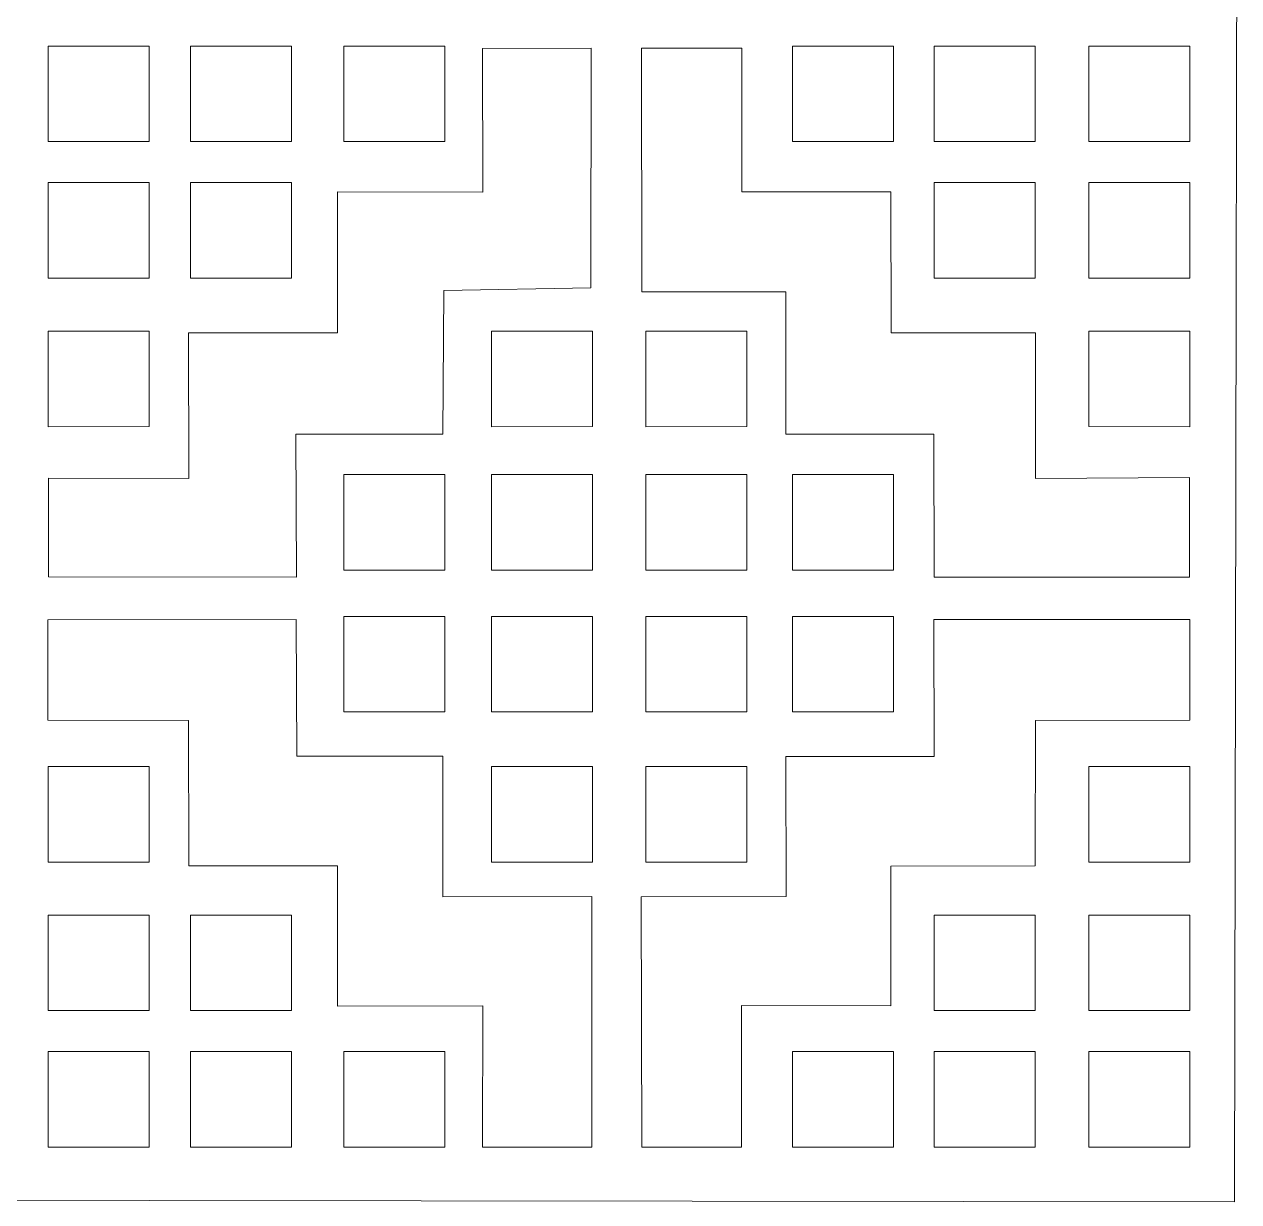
# Model space of a CAD drawing. Header units: centimetres. Extents: x -14.4 to -1.9, y -9.5 to -3.6.
# Drawn here: x -11.392 to -8.378, y -9.5 to -6.577 of the extents above; entities that cross this region are included whole.
import ezdxf

# ---------------------------------------------------------------- set-up
doc = ezdxf.new("R2010")
doc.units = ezdxf.units.CM
doc.header["$MEASUREMENT"] = 0
doc.layers.add('layer 1', color=7, linetype='Continuous')

msp = doc.modelspace()

# ---------------------------------------------------------------- linework, layer by layer
at = {"layer": 'layer 1', "color": 250, "lineweight": 9}
msp.add_open_spline([(-14.42315, -3.65127), (-14.42315, -3.65127), (-8.37827, -3.64186), (-8.37827, -3.64186), (-8.37827, -3.64186), (-8.37827, -3.64186), (-8.38913, -9.49998), (-8.38913, -9.49998), (-8.38913, -9.49998), (-8.38913, -9.49998), (-14.44647, -9.49275), (-14.44647, -9.49275), (-14.44647, -9.49275), (-14.44647, -9.49275), (-14.42315, -3.65127), (-14.42315, -3.65127)], degree=3, knots=[0, 0, 0, 0, 0.2, 0.2, 0.2, 0.2, 0.4, 0.4, 0.4, 0.4, 0.6, 0.6, 0.6, 0.6, 1, 1, 1, 1], dxfattribs=at)
at = {"layer": 'layer 1', "color": 7, "lineweight": 9}
for points, knots in [([(-11.33295, -6.63105), (-11.33295, -6.63105), (-11.33304, -6.86841), (-11.33304, -6.86841), (-11.33304, -6.86841), (-11.33304, -6.86841), (-11.0823, -6.86835), (-11.0823, -6.86835), (-11.0823, -6.86835), (-11.0823, -6.86835), (-11.08228, -6.63103), (-11.08228, -6.63103), (-11.08228, -6.63103), (-11.08228, -6.63103), (-11.33295, -6.63105), (-11.33295, -6.63105)], [0, 0, 0, 0, 0.2, 0.2, 0.2, 0.2, 0.4, 0.4, 0.4, 0.4, 0.6, 0.6, 0.6, 0.6, 1, 1, 1, 1]), ([(-10.97959, -6.63105), (-10.97959, -6.63105), (-10.97968, -6.86841), (-10.97968, -6.86841), (-10.97968, -6.86841), (-10.97968, -6.86841), (-10.72894, -6.86835), (-10.72894, -6.86835), (-10.72894, -6.86835), (-10.72894, -6.86835), (-10.72892, -6.63103), (-10.72892, -6.63103), (-10.72892, -6.63103), (-10.72892, -6.63103), (-10.97959, -6.63105), (-10.97959, -6.63105)], [0, 0, 0, 0, 0.2, 0.2, 0.2, 0.2, 0.4, 0.4, 0.4, 0.4, 0.6, 0.6, 0.6, 0.6, 1, 1, 1, 1]), ([(-10.59948, -6.63105), (-10.59948, -6.63105), (-10.59958, -6.86841), (-10.59958, -6.86841), (-10.59958, -6.86841), (-10.59958, -6.86841), (-10.34884, -6.86835), (-10.34884, -6.86835), (-10.34884, -6.86835), (-10.34884, -6.86835), (-10.34881, -6.63103), (-10.34881, -6.63103), (-10.34881, -6.63103), (-10.34881, -6.63103), (-10.59948, -6.63105), (-10.59948, -6.63105)], [0, 0, 0, 0, 0.2, 0.2, 0.2, 0.2, 0.4, 0.4, 0.4, 0.4, 0.6, 0.6, 0.6, 0.6, 1, 1, 1, 1]), ([(-9.23478, -6.63105), (-9.23478, -6.63105), (-9.23468, -6.86841), (-9.23468, -6.86841), (-9.23468, -6.86841), (-9.23468, -6.86841), (-9.48542, -6.86835), (-9.48542, -6.86835), (-9.48542, -6.86835), (-9.48542, -6.86835), (-9.48545, -6.63103), (-9.48545, -6.63103), (-9.48545, -6.63103), (-9.48545, -6.63103), (-9.23478, -6.63105), (-9.23478, -6.63105)], [0, 0, 0, 0, 0.2, 0.2, 0.2, 0.2, 0.4, 0.4, 0.4, 0.4, 0.6, 0.6, 0.6, 0.6, 1, 1, 1, 1]), ([(-8.88365, -6.63105), (-8.88365, -6.63105), (-8.88356, -6.86841), (-8.88356, -6.86841), (-8.88356, -6.86841), (-8.88356, -6.86841), (-9.13429, -6.86835), (-9.13429, -6.86835), (-9.13429, -6.86835), (-9.13429, -6.86835), (-9.13432, -6.63103), (-9.13432, -6.63103), (-9.13432, -6.63103), (-9.13432, -6.63103), (-8.88365, -6.63105), (-8.88365, -6.63105)], [0, 0, 0, 0, 0.2, 0.2, 0.2, 0.2, 0.4, 0.4, 0.4, 0.4, 0.6, 0.6, 0.6, 0.6, 1, 1, 1, 1]), ([(-8.49984, -6.63105), (-8.49984, -6.63105), (-8.49975, -6.86841), (-8.49975, -6.86841), (-8.49975, -6.86841), (-8.49975, -6.86841), (-8.75049, -6.86835), (-8.75049, -6.86835), (-8.75049, -6.86835), (-8.75049, -6.86835), (-8.75051, -6.63103), (-8.75051, -6.63103), (-8.75051, -6.63103), (-8.75051, -6.63103), (-8.49984, -6.63105), (-8.49984, -6.63105)], [0, 0, 0, 0, 0.2, 0.2, 0.2, 0.2, 0.4, 0.4, 0.4, 0.4, 0.6, 0.6, 0.6, 0.6, 1, 1, 1, 1]), ([(-10.61518, -6.99306), (-10.61518, -6.99306), (-10.61514, -7.34273), (-10.61514, -7.34273), (-10.61514, -7.34273), (-10.61514, -7.34273), (-10.98475, -7.34292), (-10.98475, -7.34292), (-10.98475, -7.34292), (-10.98475, -7.34292), (-10.98433, -7.70429), (-10.98433, -7.70429), (-10.98433, -7.70429), (-10.98433, -7.70429), (-11.33261, -7.70404), (-11.33261, -7.70404), (-11.33261, -7.70404), (-11.33261, -7.70404), (-11.33251, -7.94854), (-11.33251, -7.94854), (-11.33251, -7.94854), (-11.33251, -7.94854), (-10.71697, -7.94921), (-10.71697, -7.94921), (-10.71697, -7.94921), (-10.71697, -7.94921), (-10.7184, -7.59473), (-10.7184, -7.59473), (-10.7184, -7.59473), (-10.7184, -7.59473), (-10.35351, -7.59444), (-10.35351, -7.59444), (-10.35351, -7.59444), (-10.35351, -7.59444), (-10.35129, -7.23786), (-10.35129, -7.23786), (-10.35129, -7.23786), (-10.35129, -7.23786), (-9.9861, -7.23119), (-9.9861, -7.23119), (-9.9861, -7.23119), (-9.9861, -7.23119), (-9.9854, -6.63657), (-9.9854, -6.63657), (-9.9854, -6.63657), (-9.9854, -6.63657), (-10.25521, -6.63691), (-10.25521, -6.63691), (-10.25521, -6.63691), (-10.25521, -6.63691), (-10.25474, -6.99344), (-10.25474, -6.99344), (-10.25474, -6.99344), (-10.25474, -6.99344), (-10.61518, -6.99306), (-10.61518, -6.99306)], [0, 0, 0, 0, 0.0666667, 0.0666667, 0.0666667, 0.0666667, 0.1333333, 0.1333333, 0.1333333, 0.1333333, 0.2, 0.2, 0.2, 0.2, 0.2666667, 0.2666667, 0.2666667, 0.2666667, 0.3333333, 0.3333333, 0.3333333, 0.3333333, 0.4, 0.4, 0.4, 0.4, 0.4666667, 0.4666667, 0.4666667, 0.4666667, 0.5333333, 0.5333333, 0.5333333, 0.5333333, 0.6, 0.6, 0.6, 0.6, 0.6666667, 0.6666667, 0.6666667, 0.6666667, 0.7333333, 0.7333333, 0.7333333, 0.7333333, 0.8, 0.8, 0.8, 0.8, 0.8666667, 0.8666667, 0.8666667, 0.8666667, 1, 1, 1, 1]), ([(-9.86018, -6.6366), (-9.86018, -6.6366), (-9.86005, -7.24132), (-9.86005, -7.24132), (-9.86005, -7.24132), (-9.86005, -7.24132), (-9.50211, -7.24117), (-9.50211, -7.24117), (-9.50211, -7.24117), (-9.50211, -7.24117), (-9.50198, -7.59418), (-9.50198, -7.59418), (-9.50198, -7.59418), (-9.50198, -7.59418), (-9.1347, -7.59417), (-9.1347, -7.59417), (-9.1347, -7.59417), (-9.1347, -7.59417), (-9.13446, -7.94941), (-9.13446, -7.94941), (-9.13446, -7.94941), (-9.13446, -7.94941), (-8.50016, -7.94998), (-8.50016, -7.94998), (-8.50016, -7.94998), (-8.50016, -7.94998), (-8.50025, -7.70204), (-8.50025, -7.70204), (-8.50025, -7.70204), (-8.50025, -7.70204), (-8.88286, -7.70434), (-8.88286, -7.70434), (-8.88286, -7.70434), (-8.88286, -7.70434), (-8.88244, -7.34307), (-8.88244, -7.34307), (-8.88244, -7.34307), (-8.88244, -7.34307), (-9.24098, -7.34289), (-9.24098, -7.34289), (-9.24098, -7.34289), (-9.24098, -7.34289), (-9.24135, -6.99326), (-9.24135, -6.99326), (-9.24135, -6.99326), (-9.24135, -6.99326), (-9.61147, -6.99276), (-9.61147, -6.99276), (-9.61147, -6.99276), (-9.61147, -6.99276), (-9.61164, -6.63629), (-9.61164, -6.63629), (-9.61164, -6.63629), (-9.61164, -6.63629), (-9.86018, -6.6366), (-9.86018, -6.6366)], [0, 0, 0, 0, 0.0666667, 0.0666667, 0.0666667, 0.0666667, 0.1333333, 0.1333333, 0.1333333, 0.1333333, 0.2, 0.2, 0.2, 0.2, 0.2666667, 0.2666667, 0.2666667, 0.2666667, 0.3333333, 0.3333333, 0.3333333, 0.3333333, 0.4, 0.4, 0.4, 0.4, 0.4666667, 0.4666667, 0.4666667, 0.4666667, 0.5333333, 0.5333333, 0.5333333, 0.5333333, 0.6, 0.6, 0.6, 0.6, 0.6666667, 0.6666667, 0.6666667, 0.6666667, 0.7333333, 0.7333333, 0.7333333, 0.7333333, 0.8, 0.8, 0.8, 0.8, 0.8666667, 0.8666667, 0.8666667, 0.8666667, 1, 1, 1, 1]), ([(-11.33295, -6.96984), (-11.33295, -6.96984), (-11.33304, -7.2072), (-11.33304, -7.2072), (-11.33304, -7.2072), (-11.33304, -7.2072), (-11.0823, -7.20713), (-11.0823, -7.20713), (-11.0823, -7.20713), (-11.0823, -7.20713), (-11.08228, -6.96981), (-11.08228, -6.96981), (-11.08228, -6.96981), (-11.08228, -6.96981), (-11.33295, -6.96984), (-11.33295, -6.96984)], [0, 0, 0, 0, 0.2, 0.2, 0.2, 0.2, 0.4, 0.4, 0.4, 0.4, 0.6, 0.6, 0.6, 0.6, 1, 1, 1, 1]), ([(-10.97959, -6.96984), (-10.97959, -6.96984), (-10.97968, -7.2072), (-10.97968, -7.2072), (-10.97968, -7.2072), (-10.97968, -7.2072), (-10.72894, -7.20713), (-10.72894, -7.20713), (-10.72894, -7.20713), (-10.72894, -7.20713), (-10.72892, -6.96981), (-10.72892, -6.96981), (-10.72892, -6.96981), (-10.72892, -6.96981), (-10.97959, -6.96984), (-10.97959, -6.96984)], [0, 0, 0, 0, 0.2, 0.2, 0.2, 0.2, 0.4, 0.4, 0.4, 0.4, 0.6, 0.6, 0.6, 0.6, 1, 1, 1, 1]), ([(-8.88365, -6.96984), (-8.88365, -6.96984), (-8.88356, -7.2072), (-8.88356, -7.2072), (-8.88356, -7.2072), (-8.88356, -7.2072), (-9.13429, -7.20713), (-9.13429, -7.20713), (-9.13429, -7.20713), (-9.13429, -7.20713), (-9.13432, -6.96981), (-9.13432, -6.96981), (-9.13432, -6.96981), (-9.13432, -6.96981), (-8.88365, -6.96984), (-8.88365, -6.96984)], [0, 0, 0, 0, 0.2, 0.2, 0.2, 0.2, 0.4, 0.4, 0.4, 0.4, 0.6, 0.6, 0.6, 0.6, 1, 1, 1, 1]), ([(-8.49984, -6.96984), (-8.49984, -6.96984), (-8.49975, -7.2072), (-8.49975, -7.2072), (-8.49975, -7.2072), (-8.49975, -7.2072), (-8.75049, -7.20713), (-8.75049, -7.20713), (-8.75049, -7.20713), (-8.75049, -7.20713), (-8.75051, -6.96981), (-8.75051, -6.96981), (-8.75051, -6.96981), (-8.75051, -6.96981), (-8.49984, -6.96984), (-8.49984, -6.96984)], [0, 0, 0, 0, 0.2, 0.2, 0.2, 0.2, 0.4, 0.4, 0.4, 0.4, 0.6, 0.6, 0.6, 0.6, 1, 1, 1, 1]), ([(-11.33295, -7.33863), (-11.33295, -7.33863), (-11.33304, -7.576), (-11.33304, -7.576), (-11.33304, -7.576), (-11.33304, -7.576), (-11.0823, -7.57593), (-11.0823, -7.57593), (-11.0823, -7.57593), (-11.0823, -7.57593), (-11.08228, -7.33861), (-11.08228, -7.33861), (-11.08228, -7.33861), (-11.08228, -7.33861), (-11.33295, -7.33863), (-11.33295, -7.33863)], [0, 0, 0, 0, 0.2, 0.2, 0.2, 0.2, 0.4, 0.4, 0.4, 0.4, 0.6, 0.6, 0.6, 0.6, 1, 1, 1, 1]), ([(-10.23299, -7.33863), (-10.23299, -7.33863), (-10.23309, -7.576), (-10.23309, -7.576), (-10.23309, -7.576), (-10.23309, -7.576), (-9.98235, -7.57593), (-9.98235, -7.57593), (-9.98235, -7.57593), (-9.98235, -7.57593), (-9.98232, -7.33861), (-9.98232, -7.33861), (-9.98232, -7.33861), (-9.98232, -7.33861), (-10.23299, -7.33863), (-10.23299, -7.33863)], [0, 0, 0, 0, 0.2, 0.2, 0.2, 0.2, 0.4, 0.4, 0.4, 0.4, 0.6, 0.6, 0.6, 0.6, 1, 1, 1, 1]), ([(-9.84972, -7.33863), (-9.84972, -7.33863), (-9.84981, -7.576), (-9.84981, -7.576), (-9.84981, -7.576), (-9.84981, -7.576), (-9.59907, -7.57593), (-9.59907, -7.57593), (-9.59907, -7.57593), (-9.59907, -7.57593), (-9.59905, -7.33861), (-9.59905, -7.33861), (-9.59905, -7.33861), (-9.59905, -7.33861), (-9.84972, -7.33863), (-9.84972, -7.33863)], [0, 0, 0, 0, 0.2, 0.2, 0.2, 0.2, 0.4, 0.4, 0.4, 0.4, 0.6, 0.6, 0.6, 0.6, 1, 1, 1, 1]), ([(-8.49984, -7.33863), (-8.49984, -7.33863), (-8.49975, -7.576), (-8.49975, -7.576), (-8.49975, -7.576), (-8.49975, -7.576), (-8.75049, -7.57593), (-8.75049, -7.57593), (-8.75049, -7.57593), (-8.75049, -7.57593), (-8.75051, -7.33861), (-8.75051, -7.33861), (-8.75051, -7.33861), (-8.75051, -7.33861), (-8.49984, -7.33863), (-8.49984, -7.33863)], [0, 0, 0, 0, 0.2, 0.2, 0.2, 0.2, 0.4, 0.4, 0.4, 0.4, 0.6, 0.6, 0.6, 0.6, 1, 1, 1, 1]), ([(-10.59948, -7.69508), (-10.59948, -7.69508), (-10.59958, -7.93244), (-10.59958, -7.93244), (-10.59958, -7.93244), (-10.59958, -7.93244), (-10.34884, -7.93237), (-10.34884, -7.93237), (-10.34884, -7.93237), (-10.34884, -7.93237), (-10.34881, -7.69505), (-10.34881, -7.69505), (-10.34881, -7.69505), (-10.34881, -7.69505), (-10.59948, -7.69508), (-10.59948, -7.69508)], [0, 0, 0, 0, 0.2, 0.2, 0.2, 0.2, 0.4, 0.4, 0.4, 0.4, 0.6, 0.6, 0.6, 0.6, 1, 1, 1, 1]), ([(-10.23299, -7.69508), (-10.23299, -7.69508), (-10.23309, -7.93244), (-10.23309, -7.93244), (-10.23309, -7.93244), (-10.23309, -7.93244), (-9.98235, -7.93237), (-9.98235, -7.93237), (-9.98235, -7.93237), (-9.98235, -7.93237), (-9.98232, -7.69505), (-9.98232, -7.69505), (-9.98232, -7.69505), (-9.98232, -7.69505), (-10.23299, -7.69508), (-10.23299, -7.69508)], [0, 0, 0, 0, 0.2, 0.2, 0.2, 0.2, 0.4, 0.4, 0.4, 0.4, 0.6, 0.6, 0.6, 0.6, 1, 1, 1, 1]), ([(-9.84972, -7.69508), (-9.84972, -7.69508), (-9.84981, -7.93244), (-9.84981, -7.93244), (-9.84981, -7.93244), (-9.84981, -7.93244), (-9.59907, -7.93237), (-9.59907, -7.93237), (-9.59907, -7.93237), (-9.59907, -7.93237), (-9.59905, -7.69505), (-9.59905, -7.69505), (-9.59905, -7.69505), (-9.59905, -7.69505), (-9.84972, -7.69508), (-9.84972, -7.69508)], [0, 0, 0, 0, 0.2, 0.2, 0.2, 0.2, 0.4, 0.4, 0.4, 0.4, 0.6, 0.6, 0.6, 0.6, 1, 1, 1, 1]), ([(-9.48536, -7.69508), (-9.48536, -7.69508), (-9.48545, -7.93244), (-9.48545, -7.93244), (-9.48545, -7.93244), (-9.48545, -7.93244), (-9.23472, -7.93237), (-9.23472, -7.93237), (-9.23472, -7.93237), (-9.23472, -7.93237), (-9.23469, -7.69505), (-9.23469, -7.69505), (-9.23469, -7.69505), (-9.23469, -7.69505), (-9.48536, -7.69508), (-9.48536, -7.69508)], [0, 0, 0, 0, 0.2, 0.2, 0.2, 0.2, 0.4, 0.4, 0.4, 0.4, 0.6, 0.6, 0.6, 0.6, 1, 1, 1, 1]), ([(-10.59948, -8.04691), (-10.59948, -8.04691), (-10.59958, -8.28428), (-10.59958, -8.28428), (-10.59958, -8.28428), (-10.59958, -8.28428), (-10.34884, -8.28421), (-10.34884, -8.28421), (-10.34884, -8.28421), (-10.34884, -8.28421), (-10.34881, -8.04689), (-10.34881, -8.04689), (-10.34881, -8.04689), (-10.34881, -8.04689), (-10.59948, -8.04691), (-10.59948, -8.04691)], [0, 0, 0, 0, 0.2, 0.2, 0.2, 0.2, 0.4, 0.4, 0.4, 0.4, 0.6, 0.6, 0.6, 0.6, 1, 1, 1, 1]), ([(-10.23299, -8.04691), (-10.23299, -8.04691), (-10.23309, -8.28428), (-10.23309, -8.28428), (-10.23309, -8.28428), (-10.23309, -8.28428), (-9.98235, -8.28421), (-9.98235, -8.28421), (-9.98235, -8.28421), (-9.98235, -8.28421), (-9.98232, -8.04689), (-9.98232, -8.04689), (-9.98232, -8.04689), (-9.98232, -8.04689), (-10.23299, -8.04691), (-10.23299, -8.04691)], [0, 0, 0, 0, 0.2, 0.2, 0.2, 0.2, 0.4, 0.4, 0.4, 0.4, 0.6, 0.6, 0.6, 0.6, 1, 1, 1, 1]), ([(-9.84972, -8.04691), (-9.84972, -8.04691), (-9.84981, -8.28428), (-9.84981, -8.28428), (-9.84981, -8.28428), (-9.84981, -8.28428), (-9.59907, -8.28421), (-9.59907, -8.28421), (-9.59907, -8.28421), (-9.59907, -8.28421), (-9.59905, -8.04689), (-9.59905, -8.04689), (-9.59905, -8.04689), (-9.59905, -8.04689), (-9.84972, -8.04691), (-9.84972, -8.04691)], [0, 0, 0, 0, 0.2, 0.2, 0.2, 0.2, 0.4, 0.4, 0.4, 0.4, 0.6, 0.6, 0.6, 0.6, 1, 1, 1, 1]), ([(-9.48536, -8.04691), (-9.48536, -8.04691), (-9.48545, -8.28428), (-9.48545, -8.28428), (-9.48545, -8.28428), (-9.48545, -8.28428), (-9.23472, -8.28421), (-9.23472, -8.28421), (-9.23472, -8.28421), (-9.23472, -8.28421), (-9.23469, -8.04689), (-9.23469, -8.04689), (-9.23469, -8.04689), (-9.23469, -8.04689), (-9.48536, -8.04691), (-9.48536, -8.04691)], [0, 0, 0, 0, 0.2, 0.2, 0.2, 0.2, 0.4, 0.4, 0.4, 0.4, 0.6, 0.6, 0.6, 0.6, 1, 1, 1, 1]), ([(-11.33376, -8.05521), (-11.33376, -8.05521), (-11.33367, -8.30496), (-11.33367, -8.30496), (-11.33367, -8.30496), (-11.33367, -8.30496), (-10.9846, -8.30513), (-10.9846, -8.30513), (-10.9846, -8.30513), (-10.9846, -8.30513), (-10.98425, -8.6664), (-10.98425, -8.6664), (-10.98425, -8.6664), (-10.98425, -8.6664), (-10.61481, -8.66649), (-10.61481, -8.66649), (-10.61481, -8.66649), (-10.61481, -8.66649), (-10.61468, -9.01435), (-10.61468, -9.01435), (-10.61468, -9.01435), (-10.61468, -9.01435), (-10.25466, -9.0134), (-10.25466, -9.0134), (-10.25466, -9.0134), (-10.25466, -9.0134), (-10.25484, -9.36418), (-10.25484, -9.36418), (-10.25484, -9.36418), (-10.25484, -9.36418), (-9.98405, -9.36449), (-9.98405, -9.36449), (-9.98405, -9.36449), (-9.98405, -9.36449), (-9.98368, -8.74251), (-9.98368, -8.74251), (-9.98368, -8.74251), (-9.98368, -8.74251), (-10.35384, -8.74335), (-10.35384, -8.74335), (-10.35384, -8.74335), (-10.35384, -8.74335), (-10.35359, -8.39361), (-10.35359, -8.39361), (-10.35359, -8.39361), (-10.35359, -8.39361), (-10.71629, -8.39398), (-10.71629, -8.39398), (-10.71629, -8.39398), (-10.71629, -8.39398), (-10.71742, -8.05504), (-10.71742, -8.05504), (-10.71742, -8.05504), (-10.71742, -8.05504), (-11.33376, -8.05521), (-11.33376, -8.05521)], [0, 0, 0, 0, 0.0666667, 0.0666667, 0.0666667, 0.0666667, 0.1333333, 0.1333333, 0.1333333, 0.1333333, 0.2, 0.2, 0.2, 0.2, 0.2666667, 0.2666667, 0.2666667, 0.2666667, 0.3333333, 0.3333333, 0.3333333, 0.3333333, 0.4, 0.4, 0.4, 0.4, 0.4666667, 0.4666667, 0.4666667, 0.4666667, 0.5333333, 0.5333333, 0.5333333, 0.5333333, 0.6, 0.6, 0.6, 0.6, 0.6666667, 0.6666667, 0.6666667, 0.6666667, 0.7333333, 0.7333333, 0.7333333, 0.7333333, 0.8, 0.8, 0.8, 0.8, 0.8666667, 0.8666667, 0.8666667, 0.8666667, 1, 1, 1, 1]), ([(-9.13482, -8.05467), (-9.13482, -8.05467), (-9.13428, -8.39455), (-9.13428, -8.39455), (-9.13428, -8.39455), (-9.13428, -8.39455), (-9.50196, -8.3948), (-9.50196, -8.3948), (-9.50196, -8.3948), (-9.50196, -8.3948), (-9.50134, -8.74194), (-9.50134, -8.74194), (-9.50134, -8.74194), (-9.50134, -8.74194), (-9.86159, -8.74294), (-9.86159, -8.74294), (-9.86159, -8.74294), (-9.86159, -8.74294), (-9.86007, -9.36464), (-9.86007, -9.36464), (-9.86007, -9.36464), (-9.86007, -9.36464), (-9.61196, -9.36428), (-9.61196, -9.36428), (-9.61196, -9.36428), (-9.61196, -9.36428), (-9.61245, -9.01314), (-9.61245, -9.01314), (-9.61245, -9.01314), (-9.61245, -9.01314), (-9.24134, -9.0133), (-9.24134, -9.0133), (-9.24134, -9.0133), (-9.24134, -9.0133), (-9.24138, -8.66664), (-9.24138, -8.66664), (-9.24138, -8.66664), (-9.24138, -8.66664), (-8.8832, -8.66649), (-8.8832, -8.66649), (-8.8832, -8.66649), (-8.8832, -8.66649), (-8.88278, -8.30523), (-8.88278, -8.30523), (-8.88278, -8.30523), (-8.88278, -8.30523), (-8.49972, -8.30496), (-8.49972, -8.30496), (-8.49972, -8.30496), (-8.49972, -8.30496), (-8.49976, -8.05471), (-8.49976, -8.05471), (-8.49976, -8.05471), (-8.49976, -8.05471), (-9.13482, -8.05467), (-9.13482, -8.05467)], [0, 0, 0, 0, 0.0666667, 0.0666667, 0.0666667, 0.0666667, 0.1333333, 0.1333333, 0.1333333, 0.1333333, 0.2, 0.2, 0.2, 0.2, 0.2666667, 0.2666667, 0.2666667, 0.2666667, 0.3333333, 0.3333333, 0.3333333, 0.3333333, 0.4, 0.4, 0.4, 0.4, 0.4666667, 0.4666667, 0.4666667, 0.4666667, 0.5333333, 0.5333333, 0.5333333, 0.5333333, 0.6, 0.6, 0.6, 0.6, 0.6666667, 0.6666667, 0.6666667, 0.6666667, 0.7333333, 0.7333333, 0.7333333, 0.7333333, 0.8, 0.8, 0.8, 0.8, 0.8666667, 0.8666667, 0.8666667, 0.8666667, 1, 1, 1, 1]), ([(-11.33295, -8.65683), (-11.33295, -8.65683), (-11.33304, -8.41947), (-11.33304, -8.41947), (-11.33304, -8.41947), (-11.33304, -8.41947), (-11.0823, -8.41953), (-11.0823, -8.41953), (-11.0823, -8.41953), (-11.0823, -8.41953), (-11.08228, -8.65685), (-11.08228, -8.65685), (-11.08228, -8.65685), (-11.08228, -8.65685), (-11.33295, -8.65683), (-11.33295, -8.65683)], [0, 0, 0, 0, 0.2, 0.2, 0.2, 0.2, 0.4, 0.4, 0.4, 0.4, 0.6, 0.6, 0.6, 0.6, 1, 1, 1, 1]), ([(-10.23299, -8.41949), (-10.23299, -8.41949), (-10.23309, -8.65686), (-10.23309, -8.65686), (-10.23309, -8.65686), (-10.23309, -8.65686), (-9.98235, -8.65679), (-9.98235, -8.65679), (-9.98235, -8.65679), (-9.98235, -8.65679), (-9.98232, -8.41947), (-9.98232, -8.41947), (-9.98232, -8.41947), (-9.98232, -8.41947), (-10.23299, -8.41949), (-10.23299, -8.41949)], [0, 0, 0, 0, 0.2, 0.2, 0.2, 0.2, 0.4, 0.4, 0.4, 0.4, 0.6, 0.6, 0.6, 0.6, 1, 1, 1, 1]), ([(-9.84972, -8.41949), (-9.84972, -8.41949), (-9.84981, -8.65686), (-9.84981, -8.65686), (-9.84981, -8.65686), (-9.84981, -8.65686), (-9.59907, -8.65679), (-9.59907, -8.65679), (-9.59907, -8.65679), (-9.59907, -8.65679), (-9.59905, -8.41947), (-9.59905, -8.41947), (-9.59905, -8.41947), (-9.59905, -8.41947), (-9.84972, -8.41949), (-9.84972, -8.41949)], [0, 0, 0, 0, 0.2, 0.2, 0.2, 0.2, 0.4, 0.4, 0.4, 0.4, 0.6, 0.6, 0.6, 0.6, 1, 1, 1, 1]), ([(-8.49984, -8.65683), (-8.49984, -8.65683), (-8.49975, -8.41947), (-8.49975, -8.41947), (-8.49975, -8.41947), (-8.49975, -8.41947), (-8.75049, -8.41953), (-8.75049, -8.41953), (-8.75049, -8.41953), (-8.75049, -8.41953), (-8.75051, -8.65685), (-8.75051, -8.65685), (-8.75051, -8.65685), (-8.75051, -8.65685), (-8.49984, -8.65683), (-8.49984, -8.65683)], [0, 0, 0, 0, 0.2, 0.2, 0.2, 0.2, 0.4, 0.4, 0.4, 0.4, 0.6, 0.6, 0.6, 0.6, 1, 1, 1, 1]), ([(-11.33295, -9.02563), (-11.33295, -9.02563), (-11.33304, -8.78827), (-11.33304, -8.78827), (-11.33304, -8.78827), (-11.33304, -8.78827), (-11.0823, -8.78833), (-11.0823, -8.78833), (-11.0823, -8.78833), (-11.0823, -8.78833), (-11.08228, -9.02565), (-11.08228, -9.02565), (-11.08228, -9.02565), (-11.08228, -9.02565), (-11.33295, -9.02563), (-11.33295, -9.02563)], [0, 0, 0, 0, 0.2, 0.2, 0.2, 0.2, 0.4, 0.4, 0.4, 0.4, 0.6, 0.6, 0.6, 0.6, 1, 1, 1, 1]), ([(-10.97959, -9.02563), (-10.97959, -9.02563), (-10.97968, -8.78827), (-10.97968, -8.78827), (-10.97968, -8.78827), (-10.97968, -8.78827), (-10.72894, -8.78833), (-10.72894, -8.78833), (-10.72894, -8.78833), (-10.72894, -8.78833), (-10.72892, -9.02565), (-10.72892, -9.02565), (-10.72892, -9.02565), (-10.72892, -9.02565), (-10.97959, -9.02563), (-10.97959, -9.02563)], [0, 0, 0, 0, 0.2, 0.2, 0.2, 0.2, 0.4, 0.4, 0.4, 0.4, 0.6, 0.6, 0.6, 0.6, 1, 1, 1, 1]), ([(-8.88365, -9.02563), (-8.88365, -9.02563), (-8.88356, -8.78827), (-8.88356, -8.78827), (-8.88356, -8.78827), (-8.88356, -8.78827), (-9.13429, -8.78833), (-9.13429, -8.78833), (-9.13429, -8.78833), (-9.13429, -8.78833), (-9.13432, -9.02565), (-9.13432, -9.02565), (-9.13432, -9.02565), (-9.13432, -9.02565), (-8.88365, -9.02563), (-8.88365, -9.02563)], [0, 0, 0, 0, 0.2, 0.2, 0.2, 0.2, 0.4, 0.4, 0.4, 0.4, 0.6, 0.6, 0.6, 0.6, 1, 1, 1, 1]), ([(-8.49984, -9.02563), (-8.49984, -9.02563), (-8.49975, -8.78827), (-8.49975, -8.78827), (-8.49975, -8.78827), (-8.49975, -8.78827), (-8.75049, -8.78833), (-8.75049, -8.78833), (-8.75049, -8.78833), (-8.75049, -8.78833), (-8.75051, -9.02565), (-8.75051, -9.02565), (-8.75051, -9.02565), (-8.75051, -9.02565), (-8.49984, -9.02563), (-8.49984, -9.02563)], [0, 0, 0, 0, 0.2, 0.2, 0.2, 0.2, 0.4, 0.4, 0.4, 0.4, 0.6, 0.6, 0.6, 0.6, 1, 1, 1, 1]), ([(-11.33295, -9.36441), (-11.33295, -9.36441), (-11.33304, -9.12705), (-11.33304, -9.12705), (-11.33304, -9.12705), (-11.33304, -9.12705), (-11.0823, -9.12712), (-11.0823, -9.12712), (-11.0823, -9.12712), (-11.0823, -9.12712), (-11.08228, -9.36444), (-11.08228, -9.36444), (-11.08228, -9.36444), (-11.08228, -9.36444), (-11.33295, -9.36441), (-11.33295, -9.36441)], [0, 0, 0, 0, 0.2, 0.2, 0.2, 0.2, 0.4, 0.4, 0.4, 0.4, 0.6, 0.6, 0.6, 0.6, 1, 1, 1, 1]), ([(-10.97959, -9.36441), (-10.97959, -9.36441), (-10.97968, -9.12705), (-10.97968, -9.12705), (-10.97968, -9.12705), (-10.97968, -9.12705), (-10.72894, -9.12712), (-10.72894, -9.12712), (-10.72894, -9.12712), (-10.72894, -9.12712), (-10.72892, -9.36444), (-10.72892, -9.36444), (-10.72892, -9.36444), (-10.72892, -9.36444), (-10.97959, -9.36441), (-10.97959, -9.36441)], [0, 0, 0, 0, 0.2, 0.2, 0.2, 0.2, 0.4, 0.4, 0.4, 0.4, 0.6, 0.6, 0.6, 0.6, 1, 1, 1, 1]), ([(-10.59948, -9.36441), (-10.59948, -9.36441), (-10.59958, -9.12705), (-10.59958, -9.12705), (-10.59958, -9.12705), (-10.59958, -9.12705), (-10.34884, -9.12712), (-10.34884, -9.12712), (-10.34884, -9.12712), (-10.34884, -9.12712), (-10.34881, -9.36444), (-10.34881, -9.36444), (-10.34881, -9.36444), (-10.34881, -9.36444), (-10.59948, -9.36441), (-10.59948, -9.36441)], [0, 0, 0, 0, 0.2, 0.2, 0.2, 0.2, 0.4, 0.4, 0.4, 0.4, 0.6, 0.6, 0.6, 0.6, 1, 1, 1, 1]), ([(-9.23478, -9.36441), (-9.23478, -9.36441), (-9.23468, -9.12705), (-9.23468, -9.12705), (-9.23468, -9.12705), (-9.23468, -9.12705), (-9.48542, -9.12712), (-9.48542, -9.12712), (-9.48542, -9.12712), (-9.48542, -9.12712), (-9.48545, -9.36444), (-9.48545, -9.36444), (-9.48545, -9.36444), (-9.48545, -9.36444), (-9.23478, -9.36441), (-9.23478, -9.36441)], [0, 0, 0, 0, 0.2, 0.2, 0.2, 0.2, 0.4, 0.4, 0.4, 0.4, 0.6, 0.6, 0.6, 0.6, 1, 1, 1, 1]), ([(-8.88365, -9.36441), (-8.88365, -9.36441), (-8.88356, -9.12705), (-8.88356, -9.12705), (-8.88356, -9.12705), (-8.88356, -9.12705), (-9.13429, -9.12712), (-9.13429, -9.12712), (-9.13429, -9.12712), (-9.13429, -9.12712), (-9.13432, -9.36444), (-9.13432, -9.36444), (-9.13432, -9.36444), (-9.13432, -9.36444), (-8.88365, -9.36441), (-8.88365, -9.36441)], [0, 0, 0, 0, 0.2, 0.2, 0.2, 0.2, 0.4, 0.4, 0.4, 0.4, 0.6, 0.6, 0.6, 0.6, 1, 1, 1, 1]), ([(-8.49984, -9.36441), (-8.49984, -9.36441), (-8.49975, -9.12705), (-8.49975, -9.12705), (-8.49975, -9.12705), (-8.49975, -9.12705), (-8.75049, -9.12712), (-8.75049, -9.12712), (-8.75049, -9.12712), (-8.75049, -9.12712), (-8.75051, -9.36444), (-8.75051, -9.36444), (-8.75051, -9.36444), (-8.75051, -9.36444), (-8.49984, -9.36441), (-8.49984, -9.36441)], [0, 0, 0, 0, 0.2, 0.2, 0.2, 0.2, 0.4, 0.4, 0.4, 0.4, 0.6, 0.6, 0.6, 0.6, 1, 1, 1, 1])]:
    msp.add_open_spline(points, degree=3, knots=knots, dxfattribs=at)

doc.saveas('drawing.dxf')
